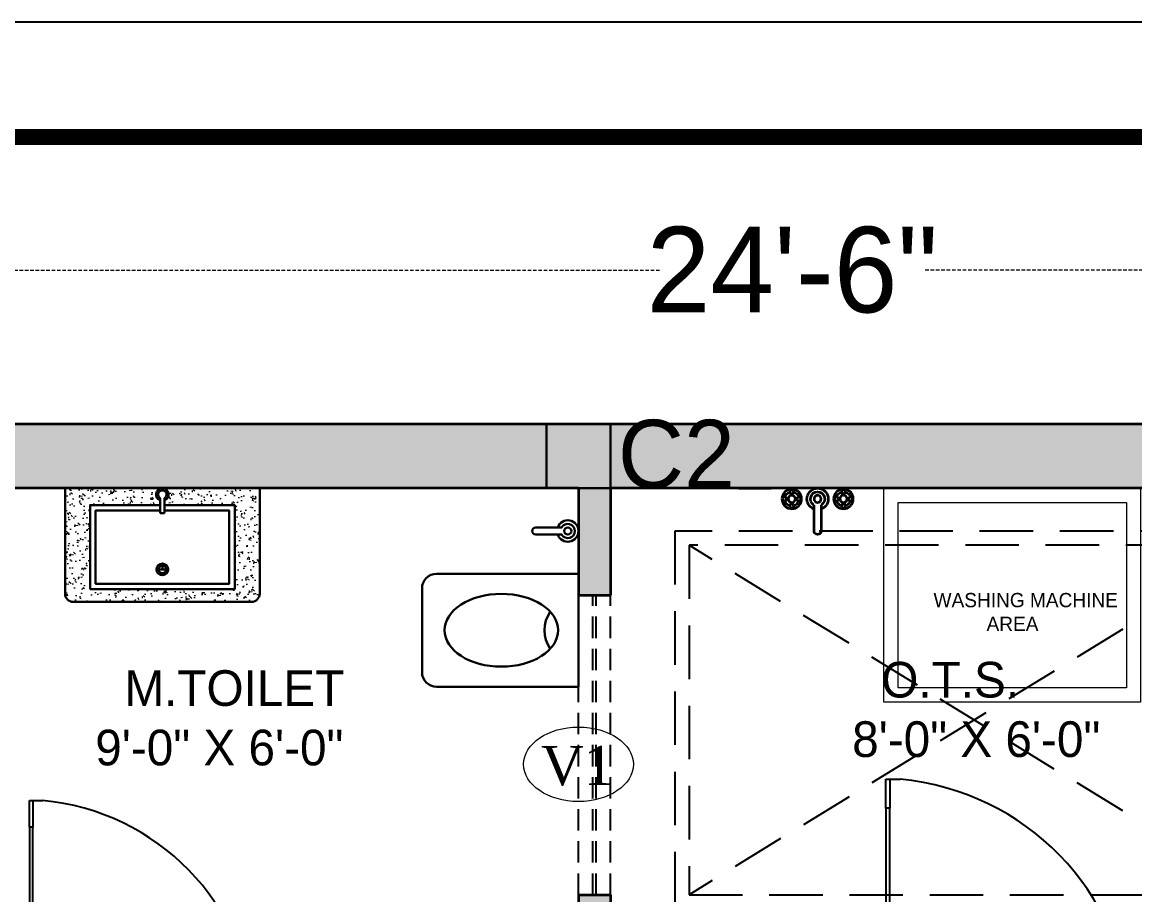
# Model space of a CAD drawing. Header units: millimetres. Extents: x -6808 to 215771, y -89660 to -16303.
# Drawn here: x 94190.4 to 94346.4, y -47189.8 to -47067.4 of the extents above; entities that cross this region are included whole.
import ezdxf

# ---------------------------------------------------------------- set-up
doc = ezdxf.new("R2010")
doc.units = ezdxf.units.MM
doc.header["$PDMODE"] = 35
for name, pattern in [('ACAD_ISO10W100', [18, 12, -3, 0, -3]), ('DASHED', [0.75, 0.5, -0.25]), ('DASHED2', [0.375, 0.25, -0.125])]:
    doc.linetypes.add(name, pattern=pattern)
doc.layers.get('0').update_dxf_attribs({"color": 8})
doc.layers.add('AR.furniture', color=7, linetype='Continuous', lineweight=35, true_color=0x009e9e)
doc.layers.add('furniture layout', color=7, linetype='Continuous', lineweight=25, true_color=0x006161)
for name, color, linetype, lineweight in [('CHAUKHAT', 32, 'Continuous', 30), ('col.center', 5, 'ACAD_ISO10W100', 15), ('column', 5, 'Continuous', 30), ('dim2', 6, 'Continuous', 20), ('plaster line', 150, 'DASHED2', 30), ('Projection', 190, 'DASHED', 25), ('text', 7, 'Continuous', 25), ('wall', 7, 'Continuous', 35), ('wokg dim', 152, 'DASHED', 18)]:
    doc.layers.add(name, color=color, linetype=linetype, lineweight=lineweight)
for name, color, linetype in [('FORMAT', 7, 'Continuous'), ('NET 01', 8, 'Continuous'), ('WIN', 5, 'Continuous')]:
    doc.layers.add(name, color=color, linetype=linetype)
doc.styles.add('SAJ', font='eurr____.ttf')
doc.styles.get("Standard").update_dxf_attribs({"font": 'times.ttf'})
doc.dimstyles.new('SAJ', dxfattribs={"dimtxt": 5, "dimasz": 2, "dimexe": 1, "dimexo": 1, "dimgap": 0.09375, "dimtad": 0, "dimdec": 1, "dimzin": 0, "dimdsep": 46, "dimlunit": 4, "dimtxsty": 'SAJ', "dimblk": 'OBLIQUE', "dimcen": 0.125, "dimdle": 0.375, "dimadec": 0, "dimazin": 0, "dimtfac": 1, "dimtdec": 1, "dimtofl": 0, "dimtmove": 0, "dimatfit": 3, "dimldrblk": 'OBLIQUE', "dimfxl": 1, "dimtolj": 1, "dimtzin": 0, "dimlwd": 5, "dimlwe": 5, "dimarcsym": 1})

# ---------------------------------------------------------------- blocks, each defined once
blk = doc.blocks.new('_Oblique')
at = {"color": 0, "linetype": 'ByBlock', "lineweight": -2}
blk.add_line((-0.5, -0.5), (0.5, 0.5), dxfattribs=at)
blk = doc.blocks.new('*D867')
at = {"layer": 'Defpoints', "color": 0, "transparency": 16777216}
for p in [(94445.36, -47102.2), (94151.36, -47123.77), (94445.36, -47123.77)]:
    blk.add_point(p, dxfattribs=at)
at = {"layer": 'dim2', "color": 0, "linetype": 'DASHED', "lineweight": 5, "transparency": 16777216}
for p, q in [((94150.99, -47102.2), (94279.91, -47102.2)), ((94151.36, -47122.77), (94151.36, -47101.2)), ((94445.74, -47102.2), (94316.82, -47102.2)), ((94445.36, -47122.77), (94445.36, -47101.2))]:
    blk.add_line(p, q, dxfattribs=at)
at = {"layer": 'dim2', "color": 0, "lineweight": 5, "transparency": 16777216, "xscale": 2, "yscale": 2, "zscale": 2, "rotation": 180}
blk.add_blockref('_Oblique', (94151.36, -47102.2), dxfattribs=at)
at = {"layer": 'dim2', "color": 0, "lineweight": 5, "transparency": 16777216, "xscale": 2, "yscale": 2, "zscale": 2}
blk.add_blockref('_Oblique', (94445.36, -47102.2), dxfattribs=at)
at = {"layer": 'dim2', "color": 0, "transparency": 16777216, "insert": (94298.36, -47102.2), "char_height": 12, "attachment_point": 5, "style": 'SAJ'}
blk.add_mtext('\\A1;24\'-6"', dxfattribs=at)
blk = doc.blocks.new('QEWFWE')
at = {"layer": 'NET 01'}
for p, q in [((238503.45, 15011.85), (238503.45, 15015.77)), ((238503.45, 15015.77), (238505.41, 15015.77)), ((238503.98, 15015.77), (238503.98, 15011.85)), ((238503.98, 15011.85), (238503.45, 15011.85)), ((238503.45, 15011.85), (238503.45, 14988.32)), ((238503.98, 14988.32), (238503.98, 15011.85)), ((238503.45, 14988.32), (238503.45, 14984.4)), ((238503.98, 14988.32), (238503.45, 14988.32)), ((238503.98, 14984.4), (238503.98, 14988.32)), ((238503.45, 14984.4), (238503.98, 14984.4))]:
    blk.add_line(p, q, dxfattribs=at)
for points in [[(238503.45, 14984.4), (238502.4, 14984.4), (238502.4, 14981.4), (238503.9, 14981.4), (238503.9, 14982.9), (238503.9, 14983.2), (238503.45, 14983.2)], [(238536.02, 14984.4), (238537.07, 14984.4), (238537.07, 14981.4), (238535.57, 14981.4), (238535.57, 14982.9), (238535.57, 14983.2), (238536.02, 14983.2)]]:
    blk.add_lwpolyline(points, close=True, dxfattribs=at)
blk.add_ellipse((238504.18, 14985.62), major_axis=(-29.27, 13.54), ratio=0.925766, start_param=-2.718612, end_param=-1.204625, dxfattribs=at)
blk = doc.blocks.new('A$C1B5F73BC')
at = {"layer": 'AR.furniture', "lineweight": 5, "ltscale": 2}
h = blk.add_hatch(dxfattribs=at)
h.set_pattern_fill('AR-CONC', color=256, scale=0.02, angle=270, style=0)
h.set_pattern_definition([(320, (-48146.4964, 23798.405), (-0.31878171, -3.64369338), [0.381, -4.191]), (265, (-48146.4964, 23798.405), (3.82113286, 0.70485652), [0.3048, -3.3528]), (10.451, (-48146.523, 23798.1015), (3.50233376, -2.93885003), [0.3238, -3.5618]), (316.1842, (-48145.4804, 23798.405), (-0.84084656, -5.4215808), [0.5715, -6.2865]), (6.6356, (-48145.5504, 23797.9533), (4.9485111, -4.7480847), [0.4857, -5.3427]), (261.184, (-48145.4804, 23798.405), (4.94850236, -4.7480921), [0.4572, -5.0292]), (291, (-48145.7344, 23797.897), (-2.04531037, -3.0322976), [0.381, -4.191]), (236, (-48145.7344, 23797.897), (3.68375932, -1.23604057), [0.3048, -3.3528]), (341.4514, (-48145.9048, 23797.6444), (1.63845715, -4.26832982), [0.3238, -3.5618]), (307.5, (-48146.4964, 23798.4051), (1.691100777, -0.061772065), [0, -3.31216, 0, -3.4036, 0, -3.3655]), (277.5, (-48146.4964, 23798.4051), (2.003611496, -1.33639325), [0, -1.94056, 0, -3.23596, 0, -1.2827]), (237.5, (-48146.4964, 23799.538), (-0.11457488, -2.711811903), [0, -1.27, 0, -3.9624, 0, -5.2578]), (227.5, (-48146.4964, 23800.046), (0.50852982, -2.96258363), [0, -1.651, 0, -2.63144, 0, -3.7338])])
h.paths.add_polyline_path([(31.36, -3.14), (31.36, -18.65), (4.66, -18.65), (4.66, -3.14), (17.6, -3.14), (17.6, -2.25, -0.843039), (17.99, 0), (0, 0), (0, -14), (0, -15), (0, -19.5, 0.414214), (1.5, -21), (34.48, -21, 0.414214), (35.98, -19.5), (35.98, -15), (35.98, -14), (35.98, 0), (17.99, 0, -0.843039), (18.38, -2.25), (18.38, -3.14)])
at = {"layer": 'AR.furniture', "lineweight": 30, "ltscale": 2}
for p, q in [((0, 0), (0, -14)), ((35.98, 0), (35.98, -14)), ((0, -14), (0, -14)), ((35.98, -14), (35.98, -14))]:
    blk.add_line(p, q, dxfattribs=at)
at = {"layer": 'AR.furniture', "lineweight": 30}
for p, q in [((17.6, -4.63), (17.6, -1.83)), ((18.38, -1.83), (18.38, -4.63)), ((17.6, -4.63), (18.38, -4.63)), ((17.99, -13.93), (17.99, -14.83)), ((16.91, -15.01), (19.07, -15.01))]:
    blk.add_line(p, q, dxfattribs=at)
at = {"layer": 'AR.furniture', "lineweight": 30, "ltscale": 2}
blk.add_lwpolyline([(35.98, 0), (0, 0)], dxfattribs=at)
at = {"layer": 'AR.furniture', "lineweight": 30}
for points in [[(17.6, -3.14), (4.66, -3.14), (4.66, -18.65), (31.36, -18.65), (31.36, -3.14), (18.38, -3.14)], [(17.6, -4.14), (5.66, -4.14), (5.66, -17.65), (30.36, -17.65), (30.36, -4.14), (18.38, -4.14)]]:
    blk.add_lwpolyline(points, dxfattribs=at)
at = {"layer": 'AR.furniture', "lineweight": 30, "ltscale": 2}
blk.add_lwpolyline([(0, -14), (0, -15), (0, -15), (0, -19.5, 0.414214), (1.5, -21), (34.48, -21, 0.414214), (35.98, -19.5), (35.98, -15), (35.98, -15), (35.98, -14)], format="xyb", dxfattribs=at)
at = {"layer": 'AR.furniture', "lineweight": 30}
for radius in [1.08, 0.691]:
    blk.add_circle((17.99, -15.01), radius, dxfattribs=at)
for radius, start, end in [(1.16, 289.6397, 250.3486), (0.772, 300.2446, 239.6569)]:
    blk.add_arc((17.99, -1.16), radius, start, end, dxfattribs=at)
blk = doc.blocks.new('W.C')
at = {"layer": 'AR.furniture', "lineweight": 30, "ltscale": 3}
blk.add_lwpolyline([(41572.37, -1963.34), (41572.37, -1947.5), (41552.47, -1947.5, 0.414214), (41550.43, -1949.54), (41550.43, -1961.3, 0.414214), (41552.47, -1963.34)], format="xyb", close=True, dxfattribs=at)
blk.add_arc((41572.2, -1955.42), 4.6, 145.5059, 214.4941, dxfattribs=at)
blk.add_ellipse((41561.56, -1955.42), major_axis=(7.96, 0), ratio=0.640617, dxfattribs=at)
blk = doc.blocks.new('A$C2ABB695D')
at = {"layer": 'AR.furniture', "lineweight": 30}
for p, q in [((4.14, 2), (0.5, 2)), ((0.5, 1), (4.14, 1))]:
    blk.add_line(p, q, dxfattribs=at)
blk.add_circle((5, 1.5), 0.5, dxfattribs=at)
for centre, radius, start, end in [((0.5, 1.5), 0.5, 90, 270), ((5, 1.5), 1.5, 199.6514, 160.3603), ((5, 1.5), 1, 210.3431, 149.7554)]:
    blk.add_arc(centre, radius, start, end, dxfattribs=at)
blk = doc.blocks.new('CVGDRF')
at = {"layer": 'AR.furniture'}
for p, q in [((91951.07, -21891.25), (91951.07, -21894.89)), ((91952.07, -21894.89), (91952.07, -21891.25)), ((91947.46, -21895.63), (91947.2, -21895.63)), ((91947.47, -21895.88), (91947.2, -21895.88)), ((91947.82, -21895.27), (91947.82, -21895)), ((91948.07, -21895.27), (91948.07, -21895)), ((91948.43, -21895.63), (91948.7, -21895.63)), ((91948.43, -21895.88), (91948.7, -21895.88)), ((91954.71, -21895.63), (91954.45, -21895.63)), ((91954.72, -21895.88), (91954.45, -21895.88)), ((91955.07, -21895.27), (91955.07, -21895)), ((91955.32, -21895.27), (91955.32, -21895)), ((91955.68, -21895.63), (91955.95, -21895.63)), ((91955.68, -21895.88), (91955.95, -21895.88)), ((91947.82, -21896.23), (91947.82, -21896.5)), ((91948.07, -21896.23), (91948.07, -21896.5)), ((91955.07, -21896.23), (91955.07, -21896.5)), ((91955.32, -21896.23), (91955.32, -21896.5))]:
    blk.add_line(p, q, dxfattribs=at)
for centre, radius in [((91947.95, -21895.75), 1.38), ((91947.95, -21894.75), 0.28), ((91955.2, -21895.75), 1.38), ((91955.2, -21894.75), 0.28), ((91946.95, -21895.75), 0.28), ((91947.95, -21895.75), 0.5), ((91948.95, -21895.75), 0.28), ((91951.57, -21895.75), 0.5), ((91954.2, -21895.75), 0.28), ((91955.2, -21895.75), 0.5), ((91956.2, -21895.75), 0.28), ((91947.95, -21896.75), 0.28), ((91955.2, -21896.75), 0.28)]:
    blk.add_circle(centre, radius, dxfattribs=at)
for centre, radius, start, end in [((91951.57, -21891.25), 0.5, 0, 180), ((91951.57, -21895.75), 1.5, 109.6514, 70.3603), ((91947.95, -21895.75), 1, 105.2407, 164.2093), ((91947.95, -21895.75), 1, 196.2342, 253.9047), ((91947.95, -21895.75), 1, 16.4413, 74.0789), ((91947.95, -21895.75), 1, 286.12, 344.0884), ((91951.57, -21895.75), 1, 120.3431, 59.7554), ((91955.2, -21895.75), 1, 106.12, 164.0884), ((91955.2, -21895.75), 1, 196.4413, 254.0789), ((91955.2, -21895.75), 1, 285.2407, 344.2093), ((91955.2, -21895.75), 1, 16.2342, 73.9047)]:
    blk.add_arc(centre, radius, start, end, dxfattribs=at)
blk = doc.blocks.new('A$C32B276F4')
at = {"layer": 'column'}
blk.add_hatch(color=256, dxfattribs=at).paths.add_polyline_path([(9, 0), (9, 9), (0, 9), (0, 0)])
for p, q in [((0, 0), (0, 9)), ((0, 9), (9, 9)), ((9, 9), (9, 0)), ((9, 0), (0, 0))]:
    blk.add_line(p, q, dxfattribs=at)
at = {"layer": 'col.center', "linetype": 'ByBlock', "insert": (10.02, 9.59), "char_height": 9.6, "width": 293.6941, "attachment_point": 1, "style": 'SAJ'}
blk.add_mtext('\\A1;{\\fCentury Gothic|b0|i0|c0|p34;C2}', dxfattribs=at)

msp = doc.modelspace()

# ---------------------------------------------------------------- hatches: boundary and pattern name
at = {"layer": 'wokg dim'}
h = msp.add_hatch(color=252, dxfattribs=at)
h.dxf.hatch_style = 1
h.paths.add_polyline_path([(94445.365, -47123.774), (94151.365, -47123.774), (94151.365, -47815.774), (94173.115, -47815.774), (94173.115, -47806.774), (94160.365, -47806.774), (94160.365, -47662.774), (94238.916, -47662.774), (94238.916, -47658.274), (94160.365, -47658.274), (94160.365, -47583.274), (94164.865, -47583.274), (94164.865, -47578.774), (94160.365, -47578.774), (94160.365, -47536.774), (94164.865, -47536.774), (94164.865, -47532.274), (94160.365, -47532.274), (94160.365, -47393.774), (94254.865, -47393.774), (94254.865, -47389.274), (94160.365, -47389.274), (94160.365, -47209.274), (94190.365, -47209.274), (94190.365, -47204.774), (94160.365, -47204.774), (94160.365, -47197.774), (94160.365, -47132.774), (94268.365, -47132.774), (94268.365, -47147.774), (94272.865, -47147.774), (94272.865, -47132.774), (94436.365, -47132.774), (94436.365, -47204.774), (94376.365, -47204.774), (94376.365, -47165.774), (94371.865, -47165.774), (94371.865, -47209.274), (94436.365, -47209.274), (94436.365, -47245.274), (94436.365, -47389.274), (94352.365, -47389.274), (94352.365, -47393.774), (94436.365, -47393.774), (94436.365, -47601.274), (94371.865, -47601.274), (94371.865, -47610.274), (94436.365, -47610.274), (94436.365, -47811.274), (94427.365, -47811.274), (94427.365, -47815.774), (94445.365, -47815.774)])
h = msp.add_hatch(color=252, dxfattribs=at)
h.dxf.hatch_style = 1
h.paths.add_polyline_path([(94272.865, -47189.774), (94268.365, -47189.774), (94268.365, -47204.774), (94223.365, -47204.774), (94223.365, -47209.274), (94272.865, -47209.274)])

# ---------------------------------------------------------------- linework, layer by layer
at = {"layer": 'CHAUKHAT', "lineweight": 9, "ltscale": 2}
msp.add_ellipse((94268.365, -47171.483), major_axis=(-7.69, 0), ratio=0.6796274, dxfattribs=at)
at = {"layer": 'FORMAT', "color": 0}
msp.add_lwpolyline([(93906.673, -47067.435), (93906.673, -48152.085), (94670.51, -48152.085), (94670.51, -47067.435)], close=True, dxfattribs=at)
msp.add_lwpolyline([(93906.673, -47067.435), (93906.673, -48152.085), (94670.51, -48152.085), (94670.51, -47067.435)], close=True, dxfattribs=at)
at = {"layer": 'FORMAT', "color": 0, "const_width": 2.24}
msp.add_lwpolyline([(93922.749, -47083.512), (93922.749, -48136.008), (94654.433, -48136.008), (94654.433, -47083.512)], close=True, dxfattribs=at)
msp.add_lwpolyline([(93922.749, -47083.512), (93922.749, -48136.008), (94654.433, -48136.008), (94654.433, -47083.512)], close=True, dxfattribs=at)
at = {"layer": 'furniture layout', "linetype": 'ByBlock', "lineweight": 13}
for points in [[(94311.191, -47132.774), (94347.191, -47132.774), (94347.191, -47162.774), (94311.191, -47162.774)], [(94313.191, -47134.774), (94345.191, -47134.774), (94345.191, -47160.774), (94313.191, -47160.774)]]:
    msp.add_lwpolyline(points, close=True, dxfattribs=at)
at = {"layer": 'Projection', "ltscale": 15}
for p, q in [((94363.865, -47189.774), (94283.865, -47140.774)), ((94363.865, -47140.774), (94283.865, -47189.774))]:
    msp.add_line(p, q, dxfattribs=at)
for points in [[(94365.865, -47138.774), (94281.865, -47138.774), (94281.865, -47191.774), (94365.865, -47191.774)], [(94363.865, -47140.774), (94283.865, -47140.774), (94283.865, -47189.774), (94363.865, -47189.774)]]:
    msp.add_lwpolyline(points, close=True, dxfattribs=at)
at = {"layer": 'wall'}
for p, q in [((94445.365, -47123.774), (94151.365, -47123.774)), ((94268.365, -47132.774), (94160.365, -47132.774)), ((94436.365, -47132.774), (94272.865, -47132.774)), ((94290.865, -47132.774), (94295.365, -47132.774))]:
    msp.add_line(p, q, dxfattribs=at)
at = {"layer": 'wall', "color": 1}
for p, q in [((94268.365, -47132.774), (94268.365, -47147.774)), ((94272.865, -47132.774), (94272.865, -47147.774)), ((94268.365, -47147.774), (94272.865, -47147.774)), ((94268.365, -47189.774), (94268.365, -47204.774)), ((94268.365, -47189.774), (94272.865, -47189.774)), ((94272.865, -47189.774), (94272.865, -47209.274))]:
    msp.add_line(p, q, dxfattribs=at)
at = {"layer": 'WIN', "linetype": 'DASHED', "ltscale": 6}
for p, q in [((94268.365, -47189.774), (94268.365, -47147.774)), ((94270.365, -47189.774), (94270.365, -47147.774)), ((94270.865, -47189.774), (94270.865, -47147.774)), ((94272.865, -47189.774), (94272.865, -47147.774))]:
    msp.add_line(p, q, dxfattribs=at)

# ---------------------------------------------------------------- block references
at = {"linetype": 'ByBlock', "lineweight": 20}
for p, xscale, yscale, zscale in [((-153350.706, -62765.966), 1.038400761724914, 1.038400761724914, 1.038400761724914), ((-132832.284, -61469.575), 0.9518673649145052, 0.9518673649145052, 0.9518673649145052)]:
    msp.add_blockref('QEWFWE', p, dxfattribs=dict(at, xscale=xscale, yscale=yscale, zscale=zscale))
at = {"layer": 'AR.furniture', "xscale": -1, "rotation": 180}
msp.add_blockref('CVGDRF', (2350.322, -69030.025), dxfattribs=at)
at = {"layer": 'column'}
msp.add_blockref('A$C32B276F4', (94263.865, -47132.774), dxfattribs=at)
at = {"layer": 'furniture layout'}
msp.add_blockref('A$C2ABB695D', (94261.865, -47140.271), dxfattribs=at)
at = {"layer": 'furniture layout', "linetype": 'ByBlock', "lineweight": 13, "xscale": -1, "rotation": 180}
msp.add_blockref('W.C', (52695.99, -49108.11), dxfattribs=at)
at = {"layer": 'plaster line', "linetype": 'Continuous', "xscale": 0.7585714285714285, "yscale": 0.7585714285714285, "zscale": 0.7585714285714285}
msp.add_blockref('A$C1B5F73BC', (94196.365, -47132.774), dxfattribs=at)

# ---------------------------------------------------------------- texts
at = {"layer": 'CHAUKHAT', "lineweight": 30, "insert": (94263.104, -47168.895), "char_height": 5.5, "width": 180.39683, "attachment_point": 1}
msp.add_mtext('\\A1;V1', dxfattribs=at)
at = {"layer": 'text', "ltscale": 2, "width": 244.74508, "attachment_point": 1, "style": 'SAJ'}
for s, insert, char_height in [('\\A1;{\\fCentury Gothic|b0|i0|c0|p34;  WASHING MACHINE\\P            AREA}', (94316.664, -47147.457), 2), ('\\A1;{\\fCentury Gothic|b0|i0|c0|p34; \\H0.83333x; O.T.S.\\P8\'-0" X 6\'-0"}', (94306.739, -47157.119), 6), ('\\A1;{\\fCentury Gothic|b0|i0|c0|p34; \\H0.83333x; M.TOILET\\P9\'-0" X 6\'-0"}', (94200.601, -47158.296), 6)]:
    msp.add_mtext(s, dxfattribs=dict(at, insert=insert, char_height=char_height))

# ---------------------------------------------------------------- dimensions: what is measured, and where the dimension line sits
at = {"layer": 'dim2'}
dim = msp.add_aligned_dim(p1=(94151.365, -47123.774), p2=(94445.365, -47123.774), distance=21.574, dimstyle='SAJ', override={"dimtxt": 12}, dxfattribs=at)
dim.commit()
dim.dimension.update_dxf_attribs({"geometry": '*D867', "text_midpoint": (94298.365, -47102.2)})

doc.saveas('drawing.dxf')
